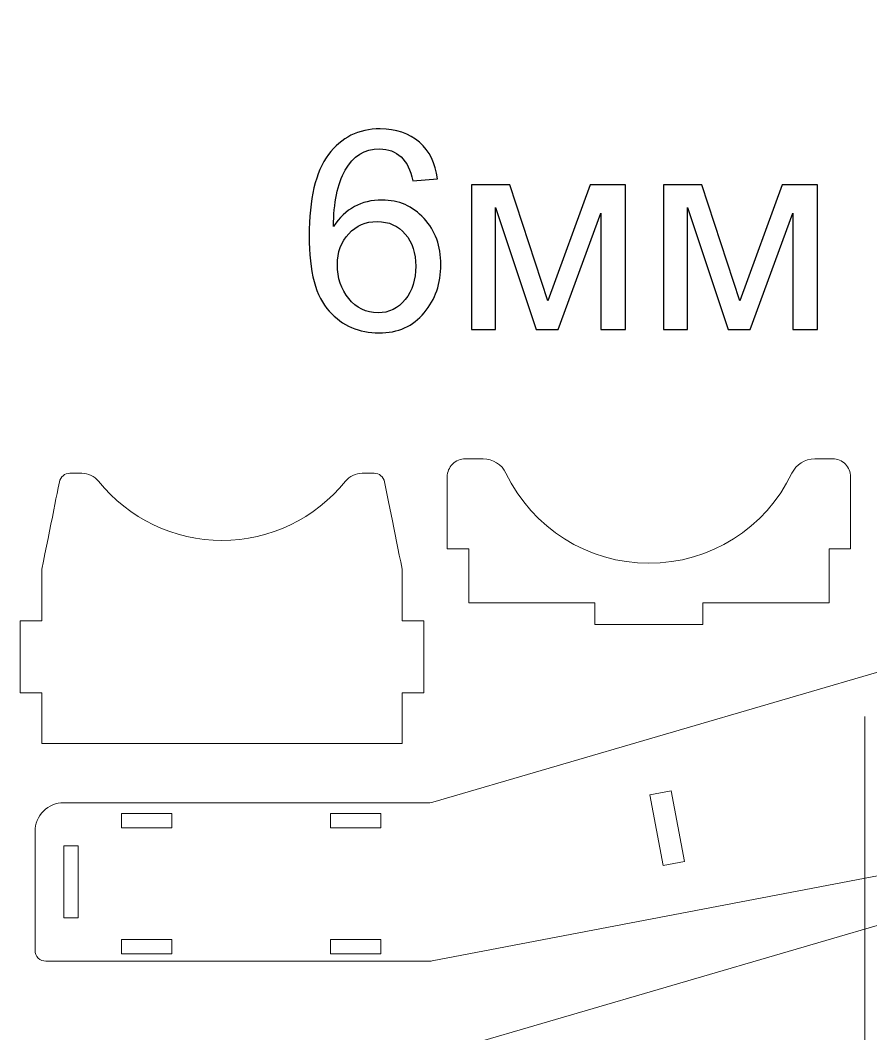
# Model space of a CAD drawing. Header units: millimetres. Extents: x -583 to 544, y -1993 to 850.
# Drawn here: x -583.1 to -346.9, y -66.9 to 214.4 of the extents above; entities that cross this region are included whole.
import ezdxf

# ---------------------------------------------------------------- set-up
doc = ezdxf.new("R2010")
doc.units = ezdxf.units.MM
doc.header["$MEASUREMENT"] = 0
doc.layers.add('layer 1', color=7, linetype='Continuous')

msp = doc.modelspace()

# ---------------------------------------------------------------- linework, layer by layer
at = {"layer": 'layer 1', "lineweight": 15}
for points, knots in [([(-348.5975, -170.5988), (-348.5975, -140.2232), (-373.2218, -115.5988), (-403.5974, -115.5988), (-403.5974, -115.5988), (-433.9731, -115.5988), (-458.5974, -140.223), (-458.5975, -170.5987), (-458.5975, -170.5987), (-458.5976, -200.9743), (-433.9734, -225.5987), (-403.5977, -225.5988), (-403.5977, -225.5988), (-373.2221, -225.5989), (-348.5977, -200.9747), (-348.5975, -170.5991), (-348.5915, 740.6689), (-348.5975, -1993.1348), (-348.5975, -170.5988)], [0, 0, 0, 0, 0.2, 0.2, 0.2, 0.2, 0.4, 0.4, 0.4, 0.4, 0.6, 0.6, 0.6, 0.6, 1, 1, 1, 1.0003, 1.0003, 1.0003, 1.0003]), ([(-459.5169, 92.6651), (-460.843, 92.6651), (-462.1148, 92.1383), (-463.0524, 91.2006), (-463.0524, 91.2006), (-463.9901, 90.263), (-464.5169, 88.9912), (-464.5169, 87.6651)], [0, 0, 0, 0, 0.33333333, 0.33333333, 0.33333333, 0.33333333, 1, 1, 1, 1]), ([(-352.5169, 87.6651), (-352.5169, 88.9912), (-353.0437, 90.263), (-353.9814, 91.2006), (-353.9814, 91.2006), (-354.919, 92.1383), (-356.1908, 92.6651), (-357.5169, 92.6651)], [0, 0, 0, 0, 0.33333333, 0.33333333, 0.33333333, 0.33333333, 1, 1, 1, 1]), ([(-448.2126, 88.6847), (-440.9026, 73.3966), (-425.4627, 63.6651), (-408.5169, 63.6651), (-408.5169, 63.6651), (-391.5711, 63.6651), (-376.1312, 73.3966), (-368.8212, 88.6847)], [0, 0, 0, 0, 0.33333333, 0.33333333, 0.33333333, 0.33333333, 1, 1, 1, 1]), ([(-572.2008, 86.2491), (-572.2008, 86.2491), (-572.5191, 84.6463), (-572.5191, 84.6463), (-572.5191, 84.6463), (-572.5191, 84.6463), (-572.833, 83.0686), (-572.833, 83.0686), (-572.833, 83.0686), (-572.833, 83.0686), (-573.143, 81.513), (-573.143, 81.513), (-573.143, 81.513), (-573.143, 81.513), (-573.4496, 79.9767), (-573.4496, 79.9767), (-573.4496, 79.9767), (-573.4496, 79.9767), (-573.7534, 78.4567), (-573.7534, 78.4567), (-573.7534, 78.4567), (-573.7534, 78.4567), (-574.148, 76.4862), (-574.148, 76.4862), (-574.148, 76.4862), (-574.148, 76.4862), (-574.5398, 74.5321), (-574.5398, 74.5321), (-574.5398, 74.5321), (-574.5398, 74.5321), (-574.9303, 72.5879), (-574.9303, 72.5879), (-574.9303, 72.5879), (-574.9303, 72.5879), (-575.3486, 70.5086), (-575.3486, 70.5086), (-575.3486, 70.5086), (-575.3486, 70.5086), (-575.7682, 68.4251), (-575.7682, 68.4251), (-575.7682, 68.4251), (-575.7682, 68.4251), (-576.1906, 66.3295), (-576.1906, 66.3295), (-576.1906, 66.3295), (-576.1906, 66.3295), (-576.6174, 64.2138), (-576.6174, 64.2138), (-576.6174, 64.2138), (-576.6174, 64.2138), (-577.0502, 62.0698), (-577.0502, 62.0698)], [0, 0, 0, 0, 0.07142857, 0.07142857, 0.07142857, 0.07142857, 0.14285714, 0.14285714, 0.14285714, 0.14285714, 0.21428571, 0.21428571, 0.21428571, 0.21428571, 0.28571429, 0.28571429, 0.28571429, 0.28571429, 0.35714286, 0.35714286, 0.35714286, 0.35714286, 0.42857143, 0.42857143, 0.42857143, 0.42857143, 0.5, 0.5, 0.5, 0.5, 0.57142857, 0.57142857, 0.57142857, 0.57142857, 0.64285714, 0.64285714, 0.64285714, 0.64285714, 0.71428571, 0.71428571, 0.71428571, 0.71428571, 0.78571429, 0.78571429, 0.78571429, 0.78571429, 0.85714286, 0.85714286, 0.85714286, 0.85714286, 1, 1, 1, 1]), ([(-561.327, 86.4271), (-552.9748, 76.0499), (-540.3711, 70.0151), (-527.0502, 70.0151), (-527.0502, 70.0151), (-513.7293, 70.0151), (-501.1256, 76.0499), (-492.7734, 86.4271)], [0, 0, 0, 0, 0.33333333, 0.33333333, 0.33333333, 0.33333333, 1, 1, 1, 1]), ([(-477.0502, 62.0698), (-477.0502, 62.0698), (-477.4439, 64.0201), (-477.4439, 64.0201), (-477.4439, 64.0201), (-477.4439, 64.0201), (-477.8326, 65.9466), (-477.8326, 65.9466), (-477.8326, 65.9466), (-477.8326, 65.9466), (-478.2174, 67.8551), (-478.2174, 67.8551), (-478.2174, 67.8551), (-478.2174, 67.8551), (-478.5995, 69.7518), (-478.5995, 69.7518), (-478.5995, 69.7518), (-478.5995, 69.7518), (-478.98, 71.6428), (-478.98, 71.6428), (-478.98, 71.6428), (-478.98, 71.6428), (-479.3601, 73.5339), (-479.3601, 73.5339), (-479.3601, 73.5339), (-479.3601, 73.5339), (-479.741, 75.4313), (-479.741, 75.4313), (-479.741, 75.4313), (-479.741, 75.4313), (-480.0917, 77.1813), (-480.0917, 77.1813), (-480.0917, 77.1813), (-480.0917, 77.1813), (-480.4448, 78.9463), (-480.4448, 78.9463), (-480.4448, 78.9463), (-480.4448, 78.9463), (-480.8013, 80.7309), (-480.8013, 80.7309), (-480.8013, 80.7309), (-480.8013, 80.7309), (-481.162, 82.5398), (-481.162, 82.5398), (-481.162, 82.5398), (-481.162, 82.5398), (-481.5278, 84.3777), (-481.5278, 84.3777), (-481.5278, 84.3777), (-481.5278, 84.3777), (-481.8996, 86.2491), (-481.8996, 86.2491)], [0, 0, 0, 0, 0.07142857, 0.07142857, 0.07142857, 0.07142857, 0.14285714, 0.14285714, 0.14285714, 0.14285714, 0.21428571, 0.21428571, 0.21428571, 0.21428571, 0.28571429, 0.28571429, 0.28571429, 0.28571429, 0.35714286, 0.35714286, 0.35714286, 0.35714286, 0.42857143, 0.42857143, 0.42857143, 0.42857143, 0.5, 0.5, 0.5, 0.5, 0.57142857, 0.57142857, 0.57142857, 0.57142857, 0.64285714, 0.64285714, 0.64285714, 0.64285714, 0.71428571, 0.71428571, 0.71428571, 0.71428571, 0.78571429, 0.78571429, 0.78571429, 0.78571429, 0.85714286, 0.85714286, 0.85714286, 0.85714286, 1, 1, 1, 1]), ([(-570.9529, -2.7935), (-573.0746, -2.7935), (-575.1095, -3.6364), (-576.6098, -5.1366), (-576.6098, -5.1366), (-578.1101, -6.6369), (-578.9529, -8.6718), (-578.9529, -10.7935)], [0, 0, 0, 0, 0.33333333, 0.33333333, 0.33333333, 0.33333333, 1, 1, 1, 1]), ([(-578.9529, -43.7935), (-578.9529, -44.5891), (-578.6368, -45.3522), (-578.0742, -45.9148), (-578.0742, -45.9148), (-577.5116, -46.4774), (-576.7486, -46.7935), (-575.9529, -46.7935)], [0, 0, 0, 0, 0.33333333, 0.33333333, 0.33333333, 0.33333333, 1, 1, 1, 1])]:
    msp.add_open_spline(points, degree=3, knots=knots, dxfattribs=at)
at = {"layer": 'layer 1', "color": 250}
for points, knots in [([(-467.2559, 170.4176), (-467.2559, 170.4176), (-474.0367, 169.8622), (-474.0367, 169.8622), (-474.0367, 169.8622), (-475.3283, 175.7389), (-478.4152, 178.6708), (-483.3232, 178.6708), (-483.3232, 178.6708), (-487.482, 178.6708), (-490.6464, 176.7205), (-492.8163, 172.8199), (-492.8163, 172.8199), (-494.999, 168.9194), (-496.084, 163.7014), (-496.084, 157.166), (-496.084, 157.166), (-494.4695, 159.62), (-492.545, 161.454), (-490.2977, 162.6681), (-490.2977, 162.6681), (-488.0633, 163.8822), (-485.5059, 164.4892), (-482.6386, 164.4892), (-482.6386, 164.4892), (-477.976, 164.4892), (-474.0884, 162.7973), (-470.9628, 159.4004), (-470.9628, 159.4004), (-467.8371, 156.0165), (-466.2743, 151.7284), (-466.2743, 146.5363), (-466.2743, 146.5363), (-466.2743, 141.37), (-467.8113, 136.927), (-470.8982, 133.1943), (-470.8982, 133.1943), (-473.985, 129.4616), (-478.1827, 127.6018), (-483.4652, 127.6018), (-483.4652, 127.6018), (-488.9803, 127.6018), (-493.5912, 129.6166), (-497.298, 133.6334), (-497.298, 133.6334), (-501.0049, 137.6632), (-502.8518, 144.6119), (-502.8518, 154.5053), (-502.8518, 154.5053), (-502.8518, 164.7992), (-501.0694, 172.3291), (-497.5047, 177.095), (-497.5047, 177.095), (-493.9399, 181.861), (-489.1482, 184.2504), (-483.1294, 184.2504), (-483.1294, 184.2504), (-478.6993, 184.2504), (-475.07, 183.0234), (-472.2414, 180.5565), (-472.2414, 180.5565), (-469.4258, 178.0896), (-467.7596, 174.7185), (-467.2559, 170.4176)], [0, 0, 0, 0, 0.05882353, 0.05882353, 0.05882353, 0.05882353, 0.11764706, 0.11764706, 0.11764706, 0.11764706, 0.17647059, 0.17647059, 0.17647059, 0.17647059, 0.23529412, 0.23529412, 0.23529412, 0.23529412, 0.29411765, 0.29411765, 0.29411765, 0.29411765, 0.35294118, 0.35294118, 0.35294118, 0.35294118, 0.41176471, 0.41176471, 0.41176471, 0.41176471, 0.47058824, 0.47058824, 0.47058824, 0.47058824, 0.52941176, 0.52941176, 0.52941176, 0.52941176, 0.58823529, 0.58823529, 0.58823529, 0.58823529, 0.64705882, 0.64705882, 0.64705882, 0.64705882, 0.70588235, 0.70588235, 0.70588235, 0.70588235, 0.76470588, 0.76470588, 0.76470588, 0.76470588, 0.82352941, 0.82352941, 0.82352941, 0.82352941, 0.88235294, 0.88235294, 0.88235294, 0.88235294, 1, 1, 1, 1]), ([(-457.737, 168.7514), (-457.737, 168.7514), (-447.1331, 168.7514), (-447.1331, 168.7514), (-447.1331, 168.7514), (-447.1331, 168.7514), (-436.5809, 136.5524), (-436.5809, 136.5524), (-436.5809, 136.5524), (-436.5809, 136.5524), (-424.8405, 168.7514), (-424.8405, 168.7514), (-424.8405, 168.7514), (-424.8405, 168.7514), (-415.0374, 168.7514), (-415.0374, 168.7514), (-415.0374, 168.7514), (-415.0374, 168.7514), (-415.0374, 128.5317), (-415.0374, 128.5317), (-415.0374, 128.5317), (-415.0374, 128.5317), (-421.8569, 128.5317), (-421.8569, 128.5317), (-421.8569, 128.5317), (-421.8569, 128.5317), (-421.8569, 160.8857), (-421.8569, 160.8857), (-421.8569, 160.8857), (-421.8569, 160.8857), (-433.7394, 128.5317), (-433.7394, 128.5317), (-433.7394, 128.5317), (-433.7394, 128.5317), (-439.8357, 128.5317), (-439.8357, 128.5317), (-439.8357, 128.5317), (-439.8357, 128.5317), (-451.0724, 162.4356), (-451.0724, 162.4356), (-451.0724, 162.4356), (-451.0724, 162.4356), (-451.0724, 128.5317), (-451.0724, 128.5317), (-451.0724, 128.5317), (-451.0724, 128.5317), (-457.737, 128.5317), (-457.737, 128.5317), (-457.737, 128.5317), (-457.737, 128.5317), (-457.737, 168.7514), (-457.737, 168.7514)], [0, 0, 0, 0, 0.07142857, 0.07142857, 0.07142857, 0.07142857, 0.14285714, 0.14285714, 0.14285714, 0.14285714, 0.21428571, 0.21428571, 0.21428571, 0.21428571, 0.28571429, 0.28571429, 0.28571429, 0.28571429, 0.35714286, 0.35714286, 0.35714286, 0.35714286, 0.42857143, 0.42857143, 0.42857143, 0.42857143, 0.5, 0.5, 0.5, 0.5, 0.57142857, 0.57142857, 0.57142857, 0.57142857, 0.64285714, 0.64285714, 0.64285714, 0.64285714, 0.71428571, 0.71428571, 0.71428571, 0.71428571, 0.78571429, 0.78571429, 0.78571429, 0.78571429, 0.85714286, 0.85714286, 0.85714286, 0.85714286, 1, 1, 1, 1]), ([(-404.4594, 168.7514), (-404.4594, 168.7514), (-393.8555, 168.7514), (-393.8555, 168.7514), (-393.8555, 168.7514), (-393.8555, 168.7514), (-383.3033, 136.5524), (-383.3033, 136.5524), (-383.3033, 136.5524), (-383.3033, 136.5524), (-371.5629, 168.7514), (-371.5629, 168.7514), (-371.5629, 168.7514), (-371.5629, 168.7514), (-361.7598, 168.7514), (-361.7598, 168.7514), (-361.7598, 168.7514), (-361.7598, 168.7514), (-361.7598, 128.5317), (-361.7598, 128.5317), (-361.7598, 128.5317), (-361.7598, 128.5317), (-368.5793, 128.5317), (-368.5793, 128.5317), (-368.5793, 128.5317), (-368.5793, 128.5317), (-368.5793, 160.8857), (-368.5793, 160.8857), (-368.5793, 160.8857), (-368.5793, 160.8857), (-380.4618, 128.5317), (-380.4618, 128.5317), (-380.4618, 128.5317), (-380.4618, 128.5317), (-386.5581, 128.5317), (-386.5581, 128.5317), (-386.5581, 128.5317), (-386.5581, 128.5317), (-397.7948, 162.4356), (-397.7948, 162.4356), (-397.7948, 162.4356), (-397.7948, 162.4356), (-397.7948, 128.5317), (-397.7948, 128.5317), (-397.7948, 128.5317), (-397.7948, 128.5317), (-404.4594, 128.5317), (-404.4594, 128.5317), (-404.4594, 128.5317), (-404.4594, 128.5317), (-404.4594, 168.7514), (-404.4594, 168.7514)], [0, 0, 0, 0, 0.07142857, 0.07142857, 0.07142857, 0.07142857, 0.14285714, 0.14285714, 0.14285714, 0.14285714, 0.21428571, 0.21428571, 0.21428571, 0.21428571, 0.28571429, 0.28571429, 0.28571429, 0.28571429, 0.35714286, 0.35714286, 0.35714286, 0.35714286, 0.42857143, 0.42857143, 0.42857143, 0.42857143, 0.5, 0.5, 0.5, 0.5, 0.57142857, 0.57142857, 0.57142857, 0.57142857, 0.64285714, 0.64285714, 0.64285714, 0.64285714, 0.71428571, 0.71428571, 0.71428571, 0.71428571, 0.78571429, 0.78571429, 0.78571429, 0.78571429, 0.85714286, 0.85714286, 0.85714286, 0.85714286, 1, 1, 1, 1]), ([(-495.0249, 146.5105), (-495.0249, 142.8811), (-493.9787, 139.7426), (-491.8734, 137.1207), (-491.8734, 137.1207), (-489.7681, 134.4988), (-487.0558, 133.1814), (-483.7365, 133.1814), (-483.7365, 133.1814), (-480.6496, 133.1814), (-478.1181, 134.4213), (-476.1678, 136.8882), (-476.1678, 136.8882), (-474.2175, 139.368), (-473.2488, 142.442), (-473.2488, 146.0972), (-473.2488, 146.0972), (-473.2488, 149.7652), (-474.2175, 152.7488), (-476.1678, 155.0607), (-476.1678, 155.0607), (-478.1181, 157.3726), (-480.7271, 158.5221), (-483.9689, 158.5221), (-483.9689, 158.5221), (-487.1333, 158.5221), (-489.7681, 157.3985), (-491.8734, 155.1511), (-491.8734, 155.1511), (-493.9787, 152.9038), (-495.0249, 150.0236), (-495.0249, 146.5105)], [0, 0, 0, 0, 0.11111111, 0.11111111, 0.11111111, 0.11111111, 0.22222222, 0.22222222, 0.22222222, 0.22222222, 0.33333333, 0.33333333, 0.33333333, 0.33333333, 0.44444444, 0.44444444, 0.44444444, 0.44444444, 0.55555556, 0.55555556, 0.55555556, 0.55555556, 0.66666667, 0.66666667, 0.66666667, 0.66666667, 0.77777778, 0.77777778, 0.77777778, 0.77777778, 1, 1, 1, 1])]:
    msp.add_open_spline(points, degree=3, knots=knots, dxfattribs=at)
at = {"layer": 'layer 1', "lineweight": 15}
for points in [[(-454.5278, 92.6651), (-454.5278, 92.6651), (-459.5169, 92.6651), (-459.5169, 92.6651)], [(-448.2126, 88.6847), (-449.3755, 91.1169), (-451.8318, 92.6651), (-454.5278, 92.6651)], [(-362.506, 92.6651), (-365.202, 92.6651), (-367.6583, 91.1169), (-368.8212, 88.6847)], [(-357.5169, 92.6651), (-357.5169, 92.6651), (-362.506, 92.6651), (-362.506, 92.6651)], [(-569.2582, 88.6651), (-570.6899, 88.6651), (-571.9221, 87.6534), (-572.2008, 86.2491)], [(-569.2582, 88.6651), (-569.2582, 88.6651), (-566.0012, 88.6651), (-566.0012, 88.6651)], [(-561.327, 86.4271), (-562.466, 87.8422), (-564.1847, 88.6651), (-566.0012, 88.6651)], [(-488.0992, 88.6651), (-489.9157, 88.6651), (-491.6344, 87.8422), (-492.7734, 86.4271)], [(-488.0992, 88.6651), (-488.0992, 88.6651), (-484.8422, 88.6651), (-484.8422, 88.6651)], [(-481.8996, 86.2491), (-482.1783, 87.6534), (-483.4105, 88.6651), (-484.8422, 88.6651)], [(-464.5169, 87.6651), (-464.5169, 87.6651), (-464.5169, 67.6651), (-464.5169, 67.6651)], [(-352.5169, 67.6651), (-352.5169, 67.6651), (-352.5169, 87.6651), (-352.5169, 87.6651)], [(-464.5169, 67.6651), (-464.5169, 67.6651), (-458.5169, 67.6651), (-458.5169, 67.6651)], [(-458.5169, 67.6651), (-458.5169, 67.6651), (-458.5169, 52.6651), (-458.5169, 52.6651)], [(-358.5169, 52.6651), (-358.5169, 52.6651), (-358.5169, 67.6651), (-358.5169, 67.6651)], [(-358.5169, 67.6651), (-358.5169, 67.6651), (-352.5169, 67.6651), (-352.5169, 67.6651)], [(-577.0502, 47.6651), (-577.0502, 47.6651), (-577.0502, 62.0698), (-577.0502, 62.0698)], [(-477.0502, 62.0698), (-477.0502, 62.0698), (-477.0502, 47.6651), (-477.0502, 47.6651)], [(-458.5169, 52.6651), (-458.5169, 52.6651), (-423.5169, 52.6651), (-423.5169, 52.6651)], [(-423.5169, 52.6651), (-423.5169, 52.6651), (-423.5169, 46.6651), (-423.5169, 46.6651)], [(-393.5169, 52.6651), (-393.5169, 52.6651), (-358.5169, 52.6651), (-358.5169, 52.6651)], [(-393.5169, 46.6651), (-393.5169, 46.6651), (-393.5169, 52.6651), (-393.5169, 52.6651)], [(-583.0502, 47.6651), (-583.0502, 47.6651), (-577.0502, 47.6651), (-577.0502, 47.6651)], [(-583.0502, 27.6651), (-583.0502, 27.6651), (-583.0502, 47.6651), (-583.0502, 47.6651)], [(-477.0502, 47.6651), (-477.0502, 47.6651), (-471.0502, 47.6651), (-471.0502, 47.6651)], [(-471.0502, 47.6651), (-471.0502, 47.6651), (-471.0502, 27.6651), (-471.0502, 27.6651)], [(-423.5169, 46.6651), (-423.5169, 46.6651), (-393.5169, 46.6651), (-393.5169, 46.6651)], [(-339.3651, 35.086), (-339.3651, 35.086), (-468.5407, -2.673), (-468.5407, -2.673)], [(-577.0502, 27.6651), (-577.0502, 27.6651), (-583.0502, 27.6651), (-583.0502, 27.6651)], [(-577.0502, 13.6651), (-577.0502, 13.6651), (-577.0502, 27.6651), (-577.0502, 27.6651)], [(-477.0502, 27.6651), (-477.0502, 27.6651), (-477.0502, 13.6651), (-477.0502, 13.6651)], [(-471.0502, 27.6651), (-471.0502, 27.6651), (-477.0502, 27.6651), (-477.0502, 27.6651)], [(-477.0502, 13.6651), (-477.0502, 13.6651), (-577.0502, 13.6651), (-577.0502, 13.6651)], [(-402.3819, 0.5296), (-402.3819, 0.5296), (-408.2755, -0.5956), (-408.2755, -0.5956)], [(-398.6314, -19.1157), (-398.6314, -19.1157), (-402.3819, 0.5296), (-402.3819, 0.5296)], [(-469.3824, -2.7935), (-469.3824, -2.7935), (-570.9529, -2.7935), (-570.9529, -2.7935)], [(-469.3824, -2.7935), (-469.0975, -2.7935), (-468.8141, -2.7529), (-468.5407, -2.673)], [(-408.2755, -0.5956), (-408.2755, -0.5956), (-404.525, -20.2408), (-404.525, -20.2408)], [(-540.9529, -5.7935), (-540.9529, -5.7935), (-554.9529, -5.7935), (-554.9529, -5.7935)], [(-554.9529, -5.7935), (-554.9529, -5.7935), (-554.9529, -9.7935), (-554.9529, -9.7935)], [(-540.9529, -9.7935), (-540.9529, -9.7935), (-540.9529, -5.7935), (-540.9529, -5.7935)], [(-496.9529, -5.7935), (-496.9529, -5.7935), (-496.9529, -9.7935), (-496.9529, -9.7935)], [(-482.9529, -5.7935), (-482.9529, -5.7935), (-496.9529, -5.7935), (-496.9529, -5.7935)], [(-482.9529, -9.7935), (-482.9529, -9.7935), (-482.9529, -5.7935), (-482.9529, -5.7935)], [(-578.9529, -10.7935), (-578.9529, -10.7935), (-578.9529, -43.7935), (-578.9529, -43.7935)], [(-554.9529, -9.7935), (-554.9529, -9.7935), (-540.9529, -9.7935), (-540.9529, -9.7935)], [(-496.9529, -9.7935), (-496.9529, -9.7935), (-482.9529, -9.7935), (-482.9529, -9.7935)], [(-468.6741, -46.7403), (-468.6741, -46.7403), (-269.4161, -8.7001), (-269.4161, -8.7001)], [(-566.9529, -14.7935), (-566.9529, -14.7935), (-570.9529, -14.7935), (-570.9529, -14.7935)], [(-570.9529, -14.7935), (-570.9529, -14.7935), (-570.9529, -34.7935), (-570.9529, -34.7935)], [(-566.9529, -34.7935), (-566.9529, -34.7935), (-566.9529, -14.7935), (-566.9529, -14.7935)], [(-404.525, -20.2408), (-404.525, -20.2408), (-398.6314, -19.1157), (-398.6314, -19.1157)], [(-570.9529, -34.7935), (-570.9529, -34.7935), (-566.9529, -34.7935), (-566.9529, -34.7935)], [(-335.3732, -34.0033), (-335.3732, -34.0033), (-464.5488, -71.7623), (-464.5488, -71.7623)], [(-540.9529, -40.7935), (-540.9529, -40.7935), (-554.9529, -40.7935), (-554.9529, -40.7935)], [(-554.9529, -40.7935), (-554.9529, -40.7935), (-554.9529, -44.7935), (-554.9529, -44.7935)], [(-540.9529, -44.7935), (-540.9529, -44.7935), (-540.9529, -40.7935), (-540.9529, -40.7935)], [(-482.9529, -40.7935), (-482.9529, -40.7935), (-496.9529, -40.7935), (-496.9529, -40.7935)], [(-496.9529, -40.7935), (-496.9529, -40.7935), (-496.9529, -44.7935), (-496.9529, -44.7935)], [(-482.9529, -44.7935), (-482.9529, -44.7935), (-482.9529, -40.7935), (-482.9529, -40.7935)], [(-554.9529, -44.7935), (-554.9529, -44.7935), (-540.9529, -44.7935), (-540.9529, -44.7935)], [(-496.9529, -44.7935), (-496.9529, -44.7935), (-482.9529, -44.7935), (-482.9529, -44.7935)], [(-575.9529, -46.7935), (-575.9529, -46.7935), (-469.2367, -46.7935), (-469.2367, -46.7935)], [(-469.2367, -46.7935), (-469.0479, -46.7935), (-468.8596, -46.7757), (-468.6741, -46.7403)]]:
    msp.add_open_spline(points, degree=3, dxfattribs=at)

doc.saveas('drawing.dxf')
